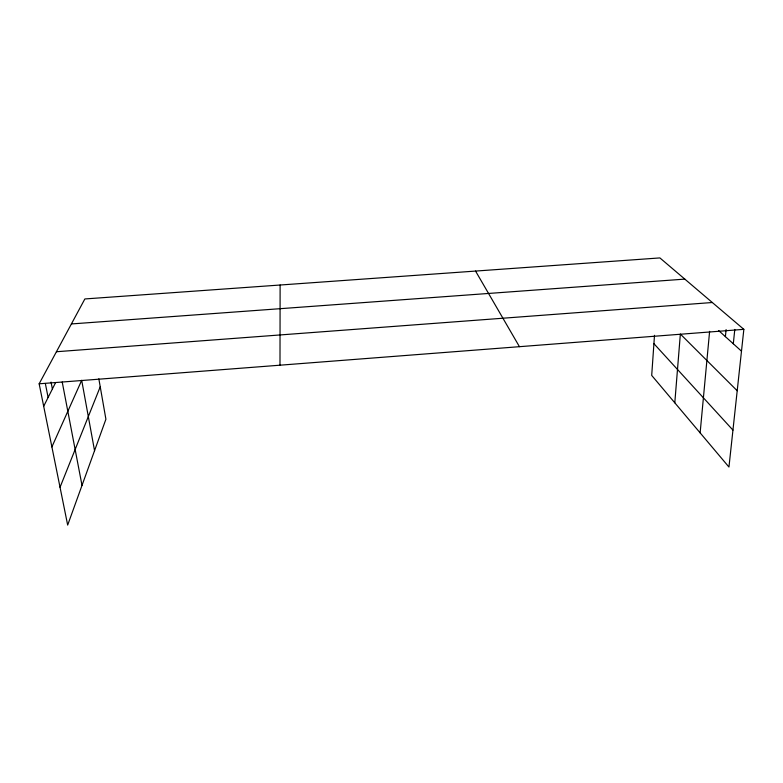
<?xml version="1.0" encoding="UTF-8"?>
<svg xmlns="http://www.w3.org/2000/svg" width="783" height="783" viewBox="0 0 783 783"><rect width="100%" height="100%" fill="white"/><g stroke="black" fill="none" stroke-linecap="round" stroke-linejoin="round"><path stroke-width="1.17" d="M279.991 365.191L280.118 285.012M654.5 335.31L651.701 375.419L728.953 467.04L743.85 329.34L659.893 257.92L84.867 298.949L39.15 383.807L67.671 525.08L105.911 419.228L98.834 378.796M674.799 402.805L680.358 334.038L737.204 390.746M700.129 432.852L709.613 331.356M725.391 336.651L726.105 329.584M733.299 343.776L734.797 329.437M60.037 487.29L100.234 386.773M51.893 446.927L81.696 380.303L94.547 450.675M43.682 406.269L55.476 382.838M39.15 383.807L743.85 329.34M56.425 351.733L712.315 302.512M71.4 323.947L684.792 279.11M718.608 330.524L741.491 351.166M653.913 343.668L732.947 430.121M475.555 271.075L519.442 346.683M45.336 383.484L48.115 397.461M51.042 382.084L52.392 388.975M62.219 382.016L82.009 485.372"/></g></svg>
